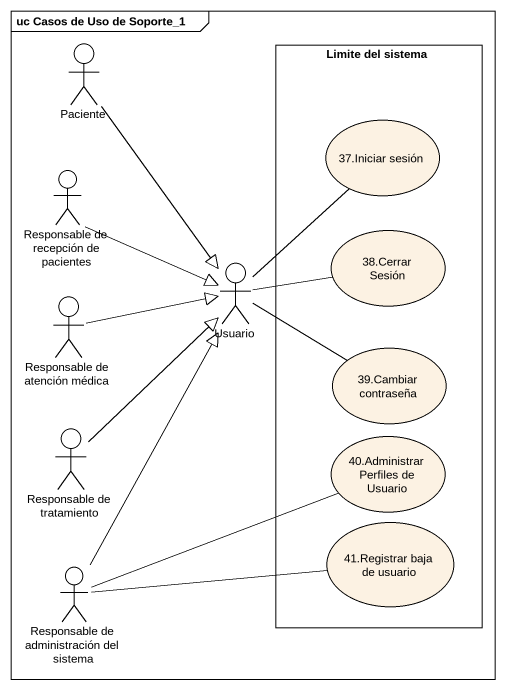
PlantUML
@startuml
mainframe uc Casos de Uso de Soporte_1
actor Paciente
rectangle "Limite del sistema" as Limite_del_sistema {
  usecase "37.Iniciar sesión" as u37_Iniciar_sesión
  usecase "38.Cerrar Sesión" as u38_Cerrar_Sesión
  usecase "39.Cambiar contraseña" as u39_Cambiar_contraseña
  usecase "40.Administrar Perfiles de Usuario" as u40_Administrar_Perfiles_de
  usecase "41.Registrar baja de usuario" as u41_Registrar_baja_de_usuario
}
actor "Responsable de recepción de pacientes" as Responsable_de_recepción_de
actor Usuario
actor "Responsable de atención médica" as Responsable_de_atención
actor "Responsable de tratamiento" as Responsable_de_tratamiento
actor "Responsable de administración del sistema" as Responsable_de
Paciente --|> Usuario
Responsable_de_recepción_de -right-|> Usuario
Usuario -up- u37_Iniciar_sesión
Usuario -right- u38_Cerrar_Sesión
Usuario -right- u39_Cambiar_contraseña
Responsable_de_atención -right-|> Usuario
Responsable_de_tratamiento -up-|> Usuario
Responsable_de -up-|> Usuario
Responsable_de -right- u40_Administrar_Perfiles_de
Responsable_de -right- u41_Registrar_baja_de_usuario
@enduml
